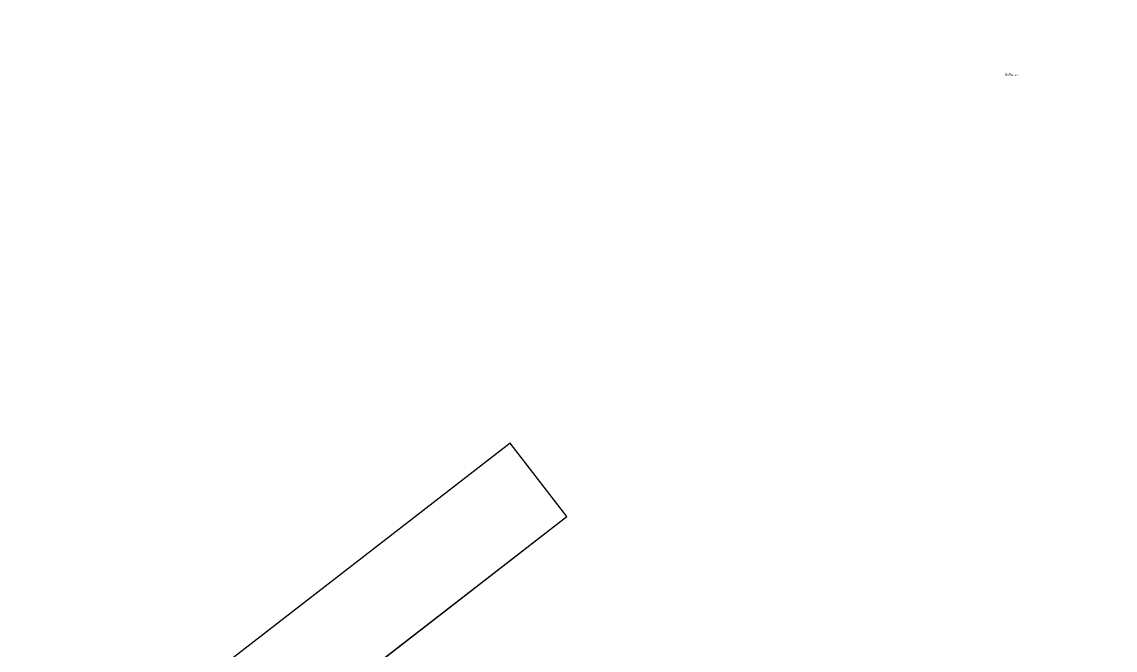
# Model space of a CAD drawing. Extents: x -1000 to 923337, y -51827 to 323191.
# Drawn here: x 75940 to 198319, y 180388 to 250731 of the extents above; entities that cross this region are included whole.
import ezdxf

# ---------------------------------------------------------------- set-up
doc = ezdxf.new("R2010")
doc.units = 0
doc.header["$PDMODE"] = 35
doc.header["$PDSIZE"] = 1
for name, color, linetype in [('pntdesc', 1, 'Continuous'), ('pntelev', 2, 'Continuous'), ('punti tracciati', 7, 'Continuous'), ('WF_ingombro_stive_2', 1, 'Continuous'), ('WF_lato_di_accesso', 40, 'Continuous')]:
    doc.layers.add(name, color=color, linetype=linetype)
doc.layers.add('WF ingombro stive 2', color=1, linetype='Continuous', lineweight=30)
doc.layers.add('WF lato di accesso', color=40, linetype='Continuous', lineweight=30)
doc.layers.get('punti tracciati').off()
doc.styles.add('FONTSTYLE_1', font='arial.ttf', dxfattribs={"height": 0.2})
doc.styles.add('FONTSTYLE_2', font='arial.ttf', dxfattribs={"height": 0.2})

# ---------------------------------------------------------------- blocks, each defined once
blk = doc.blocks.new('Croce___ATS')
at = {"color": 0}
for p, q in [((-0.5, 0), (0.5, 0)), ((0, -0.5), (0, 0.5))]:
    blk.add_line(p, q, dxfattribs=at)
blk = doc.blocks.new('T_P_6')
blk.add_point((0, 0))
at = {"xscale": 2, "yscale": 2}
blk.add_blockref('Croce___ATS', (0, 0), dxfattribs=at)
at = {"color": 7, "insert": (0, 0), "char_height": 5.586, "attachment_point": 7, "style": 'FONTSTYLE_1'}
blk.add_mtext('435', dxfattribs=at)
blk = doc.blocks.new('T_P_419')
at = {"color": 7}
blk.add_point((0, 0), dxfattribs=at)
blk.add_blockref('Croce___ATS', (0, 0), dxfattribs=at)
at = {"color": 7, "insert": (0, 0), "char_height": 1.333, "attachment_point": 7, "style": 'FONTSTYLE_1'}
blk.add_mtext('1417', dxfattribs=at)
blk = doc.blocks.new('punti tracciatura 2')
at = {"layer": 'WF_ingombro_stive_2', "ltscale": 0.5, "elevation": 274.02, "flags": 128}
blk.add_lwpolyline([(1346414.31, -3377.06), (1346420.66, -3385.25), (1346475.31, -3342.91), (1346468.95, -3334.71)], close=True, dxfattribs=at)
at = {"layer": 'WF_lato_di_accesso', "ltscale": 0.5}
blk.add_line((1346420.66, -3385.25, 274.02), (1346475.31, -3342.91, 274.02), dxfattribs=at)
blk.add_blockref('T_P_6', (1346524, -3293.27, 273.92))
at = {"color": 7}
blk.add_blockref('T_P_419', (1346475.31, -3342.91, 274.02), dxfattribs=at)
at = {"layer": 'pntdesc', "insert": (1346524.38, -3293.49, 273.92), "char_height": 0.1333, "attachment_point": 4, "style": 'FONTSTYLE_2'}
blk.add_mtext('Spigolo fabbricato', dxfattribs=at)
at = {"layer": 'pntelev', "insert": (1346524.38, -3293.32, 273.92), "char_height": 0.133, "attachment_point": 4, "style": 'FONTSTYLE_2'}
blk.add_mtext('273.919', dxfattribs=at)

msp = doc.modelspace()

# ---------------------------------------------------------------- linework, layer by layer
at = {"layer": 'WF ingombro stive 2', "elevation": 2033.3}
msp.add_lwpolyline([(75939.6, 161201.1), (82289.2, 153007.6), (136944.1, 195344), (130585.5, 203549.1)], close=True, dxfattribs=at)
at = {"layer": 'WF lato di accesso'}
msp.add_line((82289.2, 153007.6, 2033.3), (136944.1, 195344, 2033.3), dxfattribs=at)

# ---------------------------------------------------------------- block references
at = {"layer": 'punti tracciati', "xscale": 1000, "yscale": 1000, "zscale": 1000}
msp.add_blockref('punti tracciatura 2', (-1346338367.3, 3538255.9, -271991), dxfattribs=at)

doc.saveas('drawing.dxf')
